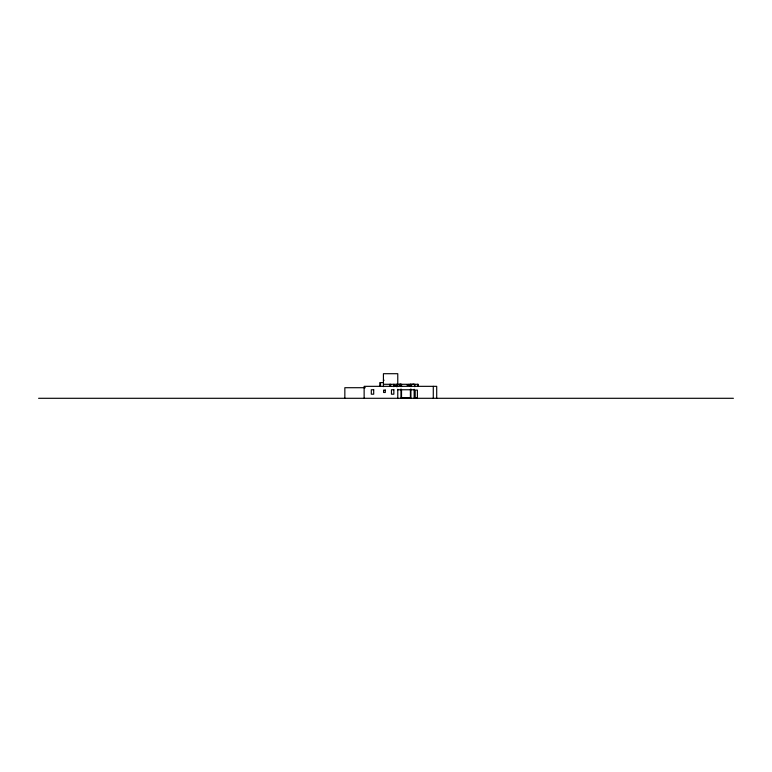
<?xml version="1.0" encoding="UTF-8"?>
<svg xmlns="http://www.w3.org/2000/svg" width="772" height="772" viewBox="0 0 772 772"><rect width="100%" height="100%" fill="white"/><g stroke="black" fill="none" stroke-linecap="round" stroke-linejoin="round"><path stroke-width="1.16" d="M393.845 385.99L397.088 385.72M407.133 384.881L414.159 384.292L406.95 384.871M393.73 385.923L397.426 385.624M383.423 380.191L384.109 380.191M383.433 382.584L379.843 382.584L379.843 385.952M383.423 384.292L418.26 384.292L418.26 386.338M365.33 387.708L344.843 387.708L344.843 398.294M397.773 389.754L414.159 389.754M401.527 397.609L410.405 397.609M414.844 397.609L417.401 397.609M38.6 398.294L733.4 398.294M436.701 398.294L436.701 386.338L364.133 386.338L364.133 398.294M433.285 386.338L433.285 398.294M417.575 384.292L417.575 386.338M417.401 398.294L417.401 390.101L415.182 390.101L415.182 398.294M414.844 384.292L414.844 386.685M414.159 389.281L414.159 398.294M410.916 384.292L410.916 386.627M410.916 388.963L410.916 398.294M410.743 384.292L410.743 384.977M410.405 384.292L410.405 386.511M410.405 389.377L410.405 398.294M409.035 384.292L409.035 384.977M401.527 384.292L401.527 386.511M401.527 389.841L401.527 398.294M401.015 384.292L401.015 386.627M401.015 388.963L401.015 398.294M400.504 384.292L400.504 384.977M400.33 384.292L400.33 384.977M400.224 384.292L400.224 384.977M399.819 384.292L399.819 384.977M399.491 384.292L399.491 384.977M397.773 386.338L397.773 373.706L383.423 373.706L383.433 386.627M397.773 389.281L397.773 398.294M397.088 384.292L397.088 386.685M396.75 384.292L396.75 386.685M393.845 384.292L393.845 386.685M390.603 384.292L390.603 386.338M389.918 384.292L389.918 386.338M380.528 382.584L380.528 385.952M373.696 389.754L371.303 389.754L371.303 394.193L373.696 394.193L373.696 389.754M393.845 389.754L391.452 389.754L391.452 394.193L393.845 394.193L393.845 389.754M385.305 390.101L383.597 390.101L383.597 392.485L385.305 392.485L385.305 390.101"/></g></svg>
